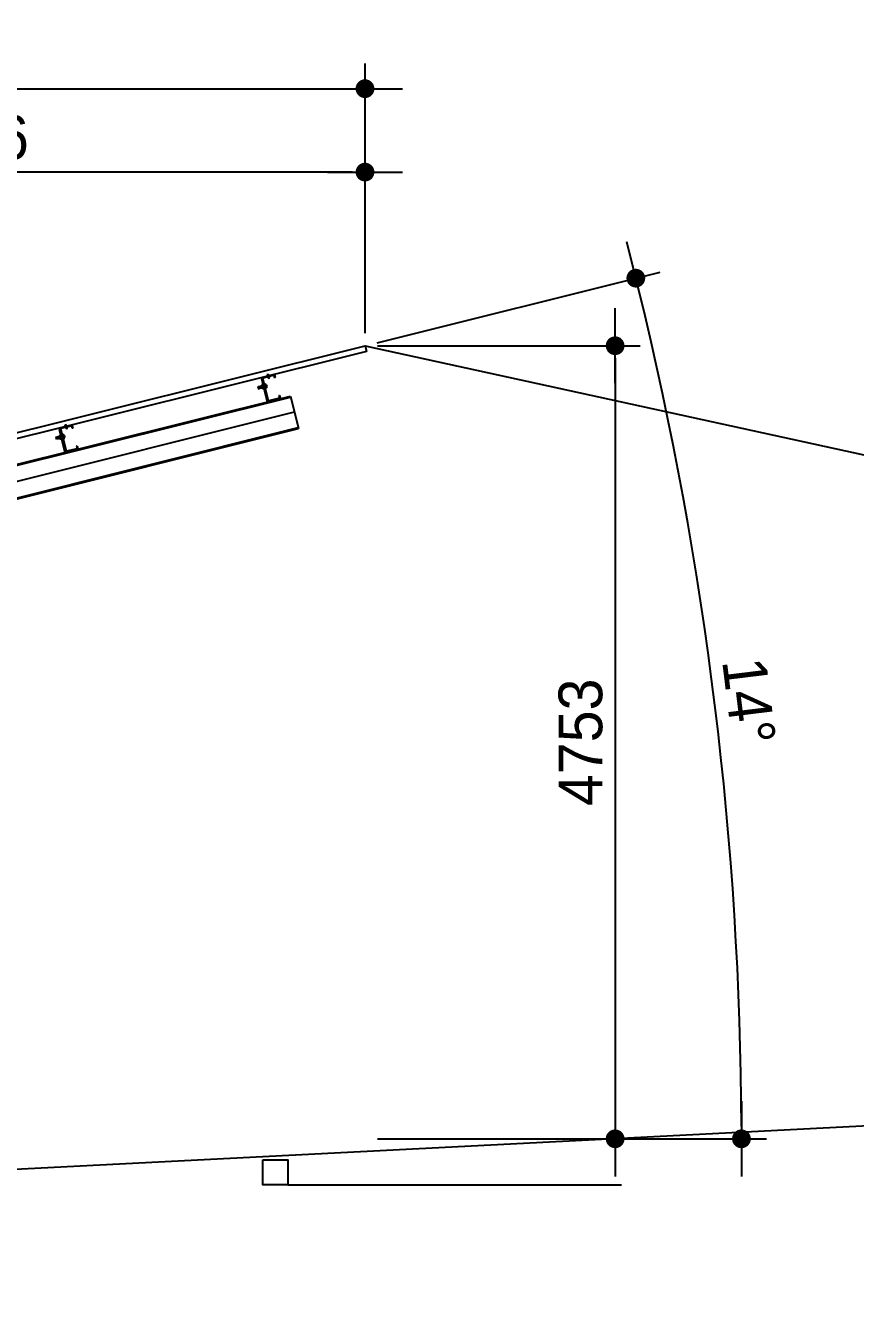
# Model space of a CAD drawing. Header units: millimetres. Extents: x 10297564 to 11610295, y -9287743 to -8409454.
# Drawn here: x 10851885 to 10856863, y -9254254 to -9246614 of the extents above; entities that cross this region are included whole.
import ezdxf

# ---------------------------------------------------------------- set-up
doc = ezdxf.new("R2010")
doc.units = ezdxf.units.MM
doc.header["$LTSCALE"] = 100
doc.linetypes.add('CEN', pattern=[62, 60, -1, 0, -1])
doc.linetypes.add('CEN1', pattern=[22, 15, -3, 1, -3])
for name, color, linetype in [('CEN', 1, 'CEN1'), ('dim', 7, 'Continuous'), ('H형강', 3, 'Continuous'), ('module', 5, 'Continuous'), ('태양광', 255, 'Continuous')]:
    doc.layers.add(name, color=color, linetype=linetype)
doc.styles.add('돋음', font='Dotum.ttf')
doc.dimstyles.new('NDIM-150', dxfattribs={"dimscale": 75, "dimtxt": 3.5, "dimasz": 1, "dimexe": 2, "dimexo": 1, "dimgap": 1, "dimtad": 1, "dimdec": 0, "dimzin": 0, "dimdsep": 46, "dimtxsty": '돋음', "dimblk": 'dotk', "dimcen": 2, "dimdle": 2, "dimclrd": 4, "dimclre": 4, "dimclrt": 7, "dimadec": 0, "dimazin": 0, "dimtfac": 1, "dimtdec": 0, "dimtix": 1, "dimtmove": 2, "dimatfit": 3, "dimldrblk": 'DIMDOT', "dimfxl": 1, "dimtolj": 1, "dimtzin": 0, "dimlwd": -1, "dimlwe": -1, "dimarcsym": 0})

# ---------------------------------------------------------------- blocks, each defined once
blk = doc.blocks.new('dotk')
blk.add_line((-3, 0), (3, 0))
at = {"const_width": 0.75}
blk.add_lwpolyline([(-0.375, 0, 1), (0.375, 0, 1)], format="xyb", close=True, dxfattribs=at)
blk = doc.blocks.new('*D534')
at = {"layer": 'defpoints', "color": 0, "linetype": 'ByBlock', "ltscale": 1.8, "transparency": 16777216}
for p in [(10853920.9, -9248532.8), (10857993.4, -9249643.6), (10857485.8, -9250074.5, -13.8), (10860978.3, -9250074.5, -13.8), (10860978.3, -9250074.5, -13.8)]:
    blk.add_point(p, dxfattribs=at)
at = {"layer": 'dim', "color": 4, "ltscale": 1.8, "transparency": 16777216}
blk.add_arc((10860978.3, -9250074.5), 3015.9, 169.10255, 178.57514, dxfattribs=at)
at = {"layer": 'dim', "color": 4, "linetype": 'ByBlock', "ltscale": 1.8, "transparency": 16777216, "xscale": 75, "yscale": 75, "zscale": 75}
for p, rotation in [((10858031.9, -9249430.9), 78.3901206245662), ((10857962.4, -9250074.5), 269.2875690871599)]:
    blk.add_blockref('dotk', p, dxfattribs=dict(at, rotation=rotation))
at = {"layer": 'dim', "color": 7, "linetype": 'ByBlock', "ltscale": 1.8, "transparency": 16777216, "insert": (10857774.8, -9249728.7), "char_height": 262.5, "attachment_point": 5, "rotation": 83.83884, "style": '돋음'}
blk.add_mtext('\\A1;12°', dxfattribs=at)
blk = doc.blocks.new('DIMDOT')
blk.add_line((-1.5, 0), (1.5, 0))
blk.add_circle((0, 0), 0.75)
blk = doc.blocks.new('M12-50L-1')
at = {"layer": 'CEN', "color": 1, "extrusion": (3.14065e-05, -8.8997e-05, 1)}
blk.add_line((10603646.8, -9122705.5, 0), (10603588.9, -9122726.6, 0), dxfattribs=at)
at = {"layer": '태양광', "extrusion": (3.14065e-05, -8.8997e-05, 1)}
for p, q in [((10603613.6, -9122712, 0), (10603593.2, -9122719.4, 0)), ((10603593.2, -9122719.4, 0), (10603593.6, -9122718.5, 0)), ((10603593.2, -9122719.4, 0), (10603596.8, -9122729.4, 0)), ((10603613.4, -9122711.3, 0), (10603593.6, -9122718.5, 0)), ((10603593.6, -9122718.5, 0), (10603597.7, -9122729.8, 0)), ((10603617.2, -9122721.9, 0), (10603596.8, -9122729.4, 0)), ((10603596.8, -9122729.4, 0), (10603597.7, -9122729.8, 0)), ((10603617.5, -9122722.6, 0), (10603597.7, -9122729.8, 0)), ((10603630.5, -9122705.1, 0), (10603621.8, -9122708.2, 0)), ((10603626.3, -9122707.4, 0), (10603622.1, -9122708.9, 0)), ((10603629.9, -9122717.3, 0), (10603625.7, -9122718.9, 0)), ((10603634.6, -9122716.4, 0), (10603625.9, -9122719.5, 0)), ((10603626.7, -9122706.5, 0), (10603626.3, -9122707.4, 0)), ((10603626.3, -9122707.4, 0), (10603629.9, -9122717.3, 0)), ((10603629.9, -9122717.3, 0), (10603630.8, -9122717.7, 0))]:
    blk.add_line(p, q, dxfattribs=at)
at = {"layer": '태양광', "extrusion": (3.14065e-05, -8.8997e-05, 1), "elevation": 1132.1}
for points in [[(10603612.2, -9122708, -0.414214), (10603612.5, -9122707.3), (10603619.1, -9122704.9, -0.414214), (10603619.7, -9122705.2)], [(10603626.2, -9122723.1, -0.414214), (10603625.9, -9122723.7), (10603619.3, -9122726.1, -0.414214), (10603618.7, -9122725.8), (10603612.2, -9122708)], [(10603621.1, -9122709, -0.414214), (10603620.8, -9122709.6), (10603614.2, -9122712, -0.414214), (10603613.5, -9122711.7)], [(10603613.9, -9122712.7, -0.414214), (10603614.2, -9122712)], [(10603624.5, -9122718.4, -0.414214), (10603624.2, -9122719), (10603617.6, -9122721.4, -0.414214), (10603617, -9122721.1)], [(10603617.3, -9122722.1, -0.414214), (10603617.6, -9122721.4)], [(10603620.8, -9122709.6, -0.414214), (10603621.4, -9122709.9)], [(10603624.2, -9122719, -0.414214), (10603624.8, -9122719.3)], [(10603637.7, -9122698.7, 0.414214), (10603637.1, -9122698.4), (10603630.5, -9122700.8, 0.414214), (10603630.2, -9122701.4)], [(10603631.6, -9122705.2, 0.414214), (10603632.2, -9122705.5), (10603638.8, -9122703.1, 0.414214), (10603639.1, -9122702.4)], [(10603632.2, -9122705.5, 0.414214), (10603631.9, -9122706.1)], [(10603635, -9122714.6, 0.414214), (10603635.6, -9122714.9), (10603642.2, -9122712.5, 0.414214), (10603642.5, -9122711.8)], [(10603635.6, -9122714.9, 0.414214), (10603635.3, -9122715.5)], [(10603636.7, -9122719.3, 0.414214), (10603637.4, -9122719.6), (10603643.9, -9122717.2, 0.414214), (10603644.2, -9122716.5), (10603637.7, -9122698.7)], [(10603639.4, -9122703.4, 0.414214), (10603638.8, -9122703.1)], [(10603642.9, -9122712.8, 0.414214), (10603642.2, -9122712.5)]]:
    blk.add_lwpolyline(points, format="xyb", dxfattribs=at)
for points in [[(10603618.8, -9122699.7), (10603629, -9122727.9), (10603628.1, -9122728.3), (10603617.8, -9122700.1)], [(10603627.4, -9122696.6), (10603637.7, -9122724.8), (10603638.6, -9122724.4), (10603628.3, -9122696.2)]]:
    blk.add_lwpolyline(points, close=True, dxfattribs=at)
blk = doc.blocks.new('C-150X50X20X3.2T')
at = {"layer": '태양광', "color": 6, "extrusion": (3.24347e-05, -8.86228e-05, 1)}
for p, q in [((11610697.1, -9049722.2, -12.4), (11610758.1, -9049700, 0)), ((11610698.5, -9049725.9, -12.4), (11610759.6, -9049703.7, -12.4)), ((11610760.8, -9049704.3, 0), (11610766, -9049718.4, 0)), ((11610764.6, -9049702.9, 0), (11610769.7, -9049717, 0)), ((11610742, -9049860.1, -12.4), (11610694.1, -9049728.6, 0)), ((11610745.8, -9049858.8, -12.4), (11610697.9, -9049727.2, 0)), ((11610769.7, -9049717, 0), (11610766, -9049718.4, 0)), ((11610808.1, -9049837.1, -24.9), (11610747, -9049859.4, -24.9)), ((11610809.5, -9049840.9, -24.9), (11610748.4, -9049863.1, -24.9))]:
    blk.add_line(p, q, dxfattribs=at)
at = {"layer": '태양광', "color": 6}
for p, q in [((11610803.6, -9049821.8, -12.4), (11610807.3, -9049820.4, -12.4)), ((11610803.6, -9049821.8, -12.4), (11610808.7, -9049835.9, -12.4)), ((11610807.3, -9049820.4, -12.4), (11610812.5, -9049834.5, -12.4))]:
    blk.add_line(p, q, dxfattribs=at)
at = {"layer": '태양광', "color": 6, "extrusion": (3.24347e-05, -8.86228e-05, 1)}
for centre, radius, start, end in [((11610759.9, -9049704.6, 1166.2), 5, 20, 110), ((11610759.9, -9049704.6, 1166.2), 1, 20, 110), ((11610698.8, -9049726.8, 1166.2), 5, 110, 200), ((11610698.8, -9049726.8, 1166.2), 1, 110, 200), ((11610746.7, -9049858.4, 1153.7), 5, 200, 290), ((11610746.7, -9049858.4, 1153.7), 1, 200, 290), ((11610807.8, -9049836.1, 1153.7), 1, 290, 20), ((11610807.8, -9049836.1, 1153.7), 5, 290, 20)]:
    blk.add_arc(centre, radius, start, end, dxfattribs=at)
blk = doc.blocks.new('*D1133')
at = {"layer": 'defpoints', "color": 0, "linetype": 'ByBlock', "ltscale": 1.8, "transparency": 16777216}
for p in [(10853920.9, -9246992.4), (10844328.6, -9248530.4, 11.1), (10853920.9, -9248532.8)]:
    blk.add_point(p, dxfattribs=at)
at = {"layer": 'dim', "color": 4, "ltscale": 1.8, "transparency": 16777216}
for p, q in [((10844328.6, -9248455.4), (10844328.6, -9246842.4)), ((10853920.9, -9248457.8), (10853920.9, -9246842.4)), ((10844403.6, -9246992.4), (10853845.9, -9246992.4))]:
    blk.add_line(p, q, dxfattribs=at)
at = {"layer": 'dim', "color": 4, "linetype": 'ByBlock', "ltscale": 1.8, "transparency": 16777216, "xscale": 75, "yscale": 75, "zscale": 75, "rotation": 180}
blk.add_blockref('dotk', (10844328.6, -9246992.4), dxfattribs=at)
at = {"layer": 'dim', "color": 4, "linetype": 'ByBlock', "ltscale": 1.8, "transparency": 16777216, "xscale": 75, "yscale": 75, "zscale": 75}
blk.add_blockref('dotk', (10853920.9, -9246992.4), dxfattribs=at)
at = {"layer": 'dim', "color": 7, "linetype": 'ByBlock', "ltscale": 1.8, "transparency": 16777216, "insert": (10849124.7, -9246786), "char_height": 262.5, "attachment_point": 5, "style": '돋음'}
blk.add_mtext('\\A1;9592', dxfattribs=at)
blk = doc.blocks.new('*D1135')
at = {"layer": 'defpoints', "color": 0, "linetype": 'ByBlock', "ltscale": 1.8, "transparency": 16777216}
for p in [(10849124.7, -9247492.4), (10849124.7, -9247992.4), (10853920.9, -9248532.8)]:
    blk.add_point(p, dxfattribs=at)
at = {"layer": 'dim', "color": 4, "ltscale": 1.8, "transparency": 16777216}
for p, q in [((10849124.7, -9247917.4), (10849124.7, -9247342.4)), ((10853920.9, -9248457.8), (10853920.9, -9247342.4)), ((10853845.9, -9247492.4), (10849199.7, -9247492.4))]:
    blk.add_line(p, q, dxfattribs=at)
at = {"layer": 'dim', "color": 4, "linetype": 'ByBlock', "ltscale": 1.8, "transparency": 16777216, "xscale": 75, "yscale": 75, "zscale": 75, "rotation": 180}
blk.add_blockref('dotk', (10849124.7, -9247492.4), dxfattribs=at)
at = {"layer": 'dim', "color": 4, "linetype": 'ByBlock', "ltscale": 1.8, "transparency": 16777216, "xscale": 75, "yscale": 75, "zscale": 75}
blk.add_blockref('dotk', (10853920.9, -9247492.4), dxfattribs=at)
at = {"layer": 'dim', "color": 7, "linetype": 'ByBlock', "ltscale": 1.8, "transparency": 16777216, "insert": (10851522.8, -9247286), "char_height": 262.5, "attachment_point": 5, "style": '돋음'}
blk.add_mtext('\\A1;4796', dxfattribs=at)
blk = doc.blocks.new('*D1137')
at = {"layer": 'defpoints', "color": 0, "linetype": 'ByBlock', "ltscale": 1.8, "transparency": 16777216}
for p in [(10853920.9, -9248532.8), (10853920.9, -9253285.5), (10855420.9, -9253285.5)]:
    blk.add_point(p, dxfattribs=at)
at = {"layer": 'dim', "color": 4, "ltscale": 1.8, "transparency": 16777216}
for p, q in [((10853995.9, -9248532.8), (10855570.9, -9248532.8)), ((10855420.9, -9248607.8), (10855420.9, -9253210.5)), ((10853995.9, -9253285.5), (10855570.9, -9253285.5))]:
    blk.add_line(p, q, dxfattribs=at)
at = {"layer": 'dim', "color": 4, "linetype": 'ByBlock', "ltscale": 1.8, "transparency": 16777216, "xscale": 75, "yscale": 75, "zscale": 75}
for p, rotation in [((10855420.9, -9248532.8), 90), ((10855420.9, -9253285.5), 270)]:
    blk.add_blockref('dotk', p, dxfattribs=dict(at, rotation=rotation))
at = {"layer": 'dim', "color": 7, "linetype": 'ByBlock', "ltscale": 1.8, "transparency": 16777216, "insert": (10855214.5, -9250909.2), "char_height": 262.5, "attachment_point": 5, "rotation": 90, "style": '돋음'}
blk.add_mtext('\\A1;4753', dxfattribs=at)
blk = doc.blocks.new('*D1138')
at = {"layer": 'defpoints', "color": 0, "linetype": 'ByBlock', "ltscale": 1.8, "transparency": 16777216}
for p in [(10853920.9, -9248532.8), (10851530.1, -9249128.9), (10856107.7, -9251551), (10844328.6, -9253285.5), (10853920.9, -9253285.5)]:
    blk.add_point(p, dxfattribs=at)
at = {"layer": 'dim', "color": 4, "ltscale": 1.8, "transparency": 16777216}
for p, q in [((10853993.7, -9248514.7), (10855690.7, -9248091.6)), ((10853995.9, -9253285.5), (10856328.4, -9253285.5))]:
    blk.add_line(p, q, dxfattribs=at)
blk.add_arc((10834858.8, -9253285.6), 21319.6, 0.2017, 13.79844, dxfattribs=at)
at = {"layer": 'dim', "color": 4, "linetype": 'ByBlock', "ltscale": 1.8, "transparency": 16777216, "xscale": 75, "yscale": 75, "zscale": 75}
for p, rotation in [((10855545.1, -9248127.9), 103.8992199290396), ((10856178.4, -9253285.5), 270.1009154271349)]:
    blk.add_blockref('dotk', p, dxfattribs=dict(at, rotation=rotation))
at = {"layer": 'dim', "color": 7, "linetype": 'ByBlock', "ltscale": 1.8, "transparency": 16777216, "insert": (10856224.2, -9250662.2), "char_height": 262.5, "attachment_point": 5, "rotation": 277.00007, "style": '돋음'}
blk.add_mtext('\\A1;14°', dxfattribs=at)

msp = doc.modelspace()

# ---------------------------------------------------------------- linework, layer by layer
at = {"color": 8}
msp.add_lwpolyline([(10835388.9, -9254254.4), (10849124.5, -9253604.4), (10865774.5, -9252754.4), (10882624.5, -9251904.4), (10894781.5, -9251554.4)], dxfattribs=at)
msp.add_lwpolyline([(10853308.3, -9253410.6), (10853458.3, -9253410.6), (10853458.3, -9253560.6), (10853308.3, -9253560.6)], close=True)
msp.add_lwpolyline([(10853458.3, -9253560.6), (10855458.3, -9253560.6)])
at = {"layer": 'CEN', "linetype": 'CEN'}
for p, q in [((10853920.9, -9248532.8), (10860978.3, -9250074.5, -13.8)), ((10844898.9, -9251073.4, 19.5), (10853497.3, -9248929.6, 19.5))]:
    msp.add_line(p, q, dxfattribs=at)
at = {"layer": 'CEN', "color": 1}
for p, q in [((10853336.8, -9248699.2, 0), (10853344.6, -9248730.4, 0)), ((10853336.8, -9248699.2, 0), (10853344.6, -9248730.4, 0)), ((10852123.9, -9249001.6, 0), (10852131.7, -9249032.9, 0))]:
    msp.add_line(p, q, dxfattribs=at)
at = {"layer": 'H형강'}
for p, q in [((10844875.4, -9250978.8, 19.5), (10853473.7, -9248835, 19.5)), ((10844876.7, -9250984.1, 19.5), (10853475, -9248840.3, 19.5)), ((10853473.7, -9248835, -24.9), (10853522.1, -9249029.1, -24.9)), ((10844922.4, -9251167.5, 19.5), (10853520.8, -9249023.7, 19.5)), ((10844923.7, -9251172.9, 19.5), (10853522.1, -9249029.1, 19.5))]:
    msp.add_line(p, q, dxfattribs=at)
at = {"layer": 'module', "color": 170}
msp.add_lwpolyline([(10853929.4, -9248566.8), (10851538.6, -9249162.9), (10851530.1, -9249128.9), (10853920.9, -9248532.8)], close=True, dxfattribs=at)
at = {"layer": '태양광'}
for p, q in [((10853337.5, -9248714.4, 0), (10853338.3, -9248717.5, 0)), ((10853338, -9248716.3, 0), (10853338.4, -9248716.6, 0)), ((10853338.4, -9248716.6, 0), (10853343.5, -9248715.3, 0)), ((10853338.4, -9248716.6, 0), (10853338.6, -9248717.4, 0)), ((10853339.4, -9248721.8, 0), (10853340.1, -9248724.8, 0)), ((10853339.7, -9248721.8, 0), (10853340.5, -9248725.1, 0)), ((10853340.1, -9248724.8, 0), (10853345.9, -9248723.3, 0)), ((10853340.5, -9248725.1, 0), (10853340.1, -9248724.8, 0)), ((10853340.5, -9248725.1, 0), (10853345.7, -9248723.8, 0)), ((10853343.3, -9248712.9, 0), (10853344.1, -9248716, 0)), ((10853343.5, -9248715.3, 0), (10853343.8, -9248714.9, 0)), ((10853343.5, -9248715.3, 0), (10853343.7, -9248716.1, 0)), ((10853344.8, -9248720.5, 0), (10853345.7, -9248723.8, 0)), ((10853345.2, -9248720.4, 0), (10853345.9, -9248723.3, 0)), ((10853345.7, -9248723.8, 0), (10853345.9, -9248723.3, 0)), ((10852124.6, -9249016.8, 0), (10852125.4, -9249019.9, 0)), ((10852125.1, -9249018.7, 0), (10852125.5, -9249019, 0)), ((10852125.5, -9249019, 0), (10852130.7, -9249017.7, 0)), ((10852125.5, -9249019, 0), (10852125.7, -9249019.8, 0)), ((10852126.5, -9249024.2, 0), (10852127.2, -9249027.2, 0)), ((10852126.8, -9249024.2, 0), (10852127.6, -9249027.5, 0)), ((10852127.2, -9249027.2, 0), (10852133, -9249025.8, 0)), ((10852127.6, -9249027.5, 0), (10852127.2, -9249027.2, 0)), ((10852127.6, -9249027.5, 0), (10852132.8, -9249026.2, 0)), ((10852130.4, -9249015.3, 0), (10852131.2, -9249018.4, 0)), ((10852130.7, -9249017.7, 0), (10852130.9, -9249017.3, 0)), ((10852130.7, -9249017.7, 0), (10852130.9, -9249018.5, 0)), ((10852132, -9249022.9, 0), (10852132.8, -9249026.2, 0)), ((10852132.3, -9249022.8, 0), (10852133, -9249025.8, 0)), ((10852132.8, -9249026.2, 0), (10852133, -9249025.8, 0))]:
    msp.add_line(p, q, dxfattribs=at)
at = {"layer": '태양광', "color": 3, "elevation": -4.8}
for points in [[(10853299.5, -9248729.5), (10853334.5, -9248869.7), (10853340.3, -9248868.3), (10853305.3, -9248728), (10853299.5, -9248729.5)], [(10852086.6, -9249031.9), (10852121.6, -9249172.1), (10852127.4, -9249170.7), (10852092.5, -9249030.4), (10852086.6, -9249031.9)]]:
    msp.add_lwpolyline(points, dxfattribs=at)
at = {"layer": '태양광', "elevation": 0}
for points in [[(10853333.1, -9248715.5), (10853347.7, -9248711.8), (10853347.6, -9248711.3), (10853333, -9248715), (10853333.1, -9248715.5)], [(10853333.9, -9248718.6), (10853348.5, -9248714.9), (10853348.6, -9248715.4), (10853334, -9248719), (10853333.9, -9248718.6)], [(10853343.9, -9248708.1), (10853334.7, -9248710.4), (10853334.7, -9248710.4), (10853334.6, -9248710.4), (10853334.6, -9248710.5), (10853334.6, -9248710.5), (10853334.6, -9248710.5), (10853334.6, -9248710.5), (10853334.5, -9248710.6), (10853334.5, -9248710.6), (10853334.5, -9248710.6), (10853334.5, -9248710.6), (10853334.5, -9248710.7), (10853334.5, -9248710.7), (10853334.5, -9248710.7), (10853335.4, -9248714.1), (10853335.4, -9248714.2), (10853335.4, -9248714.2), (10853335.4, -9248714.2), (10853335.4, -9248714.2), (10853335.5, -9248714.3), (10853335.5, -9248714.3), (10853335.5, -9248714.3), (10853335.5, -9248714.3), (10853335.6, -9248714.3), (10853335.6, -9248714.3), (10853335.6, -9248714.3), (10853335.7, -9248714.3)], [(10853346.9, -9248720), (10853337.7, -9248722.3), (10853337.6, -9248722.3), (10853337.6, -9248722.3), (10853337.6, -9248722.3), (10853337.5, -9248722.3), (10853337.5, -9248722.3), (10853337.5, -9248722.2), (10853337.5, -9248722.2), (10853337.4, -9248722.2), (10853337.4, -9248722.2), (10853337.4, -9248722.2), (10853337.4, -9248722.1), (10853337.4, -9248722.1), (10853337.4, -9248722.1), (10853336.5, -9248718.7), (10853336.5, -9248718.7), (10853336.5, -9248718.6), (10853336.5, -9248718.6), (10853336.5, -9248718.6), (10853336.5, -9248718.5), (10853336.5, -9248718.5), (10853336.6, -9248718.5), (10853336.6, -9248718.4), (10853336.6, -9248718.4), (10853336.6, -9248718.4), (10853336.7, -9248718.4), (10853336.7, -9248718.4)], [(10853337.6, -9248713.8), (10853337.6, -9248713.8), (10853337.7, -9248713.8), (10853337.7, -9248713.8), (10853337.7, -9248713.8), (10853337.7, -9248713.7), (10853337.8, -9248713.7), (10853337.8, -9248713.7), (10853337.8, -9248713.7), (10853337.8, -9248713.6), (10853337.8, -9248713.6), (10853337.8, -9248713.6), (10853337.8, -9248713.5), (10853337.8, -9248713.5), (10853336.9, -9248710.1), (10853336.9, -9248710.1), (10853336.9, -9248710.1), (10853336.9, -9248710), (10853336.9, -9248710), (10853336.9, -9248710), (10853336.8, -9248710), (10853336.8, -9248710), (10853336.8, -9248710), (10853336.8, -9248709.9), (10853336.7, -9248709.9), (10853336.7, -9248709.9), (10853336.7, -9248709.9), (10853336.6, -9248709.9)], [(10853337.1, -9248709.8), (10853337.1, -9248709.8), (10853337.1, -9248709.8), (10853337, -9248709.9), (10853337, -9248709.9), (10853337, -9248709.9), (10853337, -9248709.9), (10853337, -9248709.9), (10853337, -9248710), (10853336.9, -9248710), (10853336.9, -9248710), (10853336.9, -9248710.1), (10853336.9, -9248710.1), (10853336.9, -9248710.1)], [(10853337.8, -9248713.5), (10853337.8, -9248713.5), (10853337.8, -9248713.6), (10853337.8, -9248713.6), (10853337.8, -9248713.6), (10853337.9, -9248713.6), (10853337.9, -9248713.7), (10853337.9, -9248713.7), (10853337.9, -9248713.7), (10853338, -9248713.7), (10853338, -9248713.7), (10853338, -9248713.7), (10853338.1, -9248713.7), (10853338.1, -9248713.7)], [(10853338.6, -9248717.9), (10853338.7, -9248717.9), (10853338.7, -9248717.9), (10853338.7, -9248717.9), (10853338.7, -9248717.9), (10853338.8, -9248717.9), (10853338.8, -9248717.9), (10853338.8, -9248717.9), (10853338.9, -9248718), (10853338.9, -9248718), (10853338.9, -9248718), (10853338.9, -9248718), (10853338.9, -9248718.1), (10853338.9, -9248718.1), (10853339.8, -9248721.5), (10853339.8, -9248721.5), (10853339.8, -9248721.5), (10853339.8, -9248721.6), (10853339.8, -9248721.6), (10853339.8, -9248721.6), (10853339.8, -9248721.7), (10853339.7, -9248721.7), (10853339.7, -9248721.7), (10853339.7, -9248721.7), (10853339.7, -9248721.7), (10853339.7, -9248721.8), (10853339.6, -9248721.8), (10853339.6, -9248721.8)], [(10853338.9, -9248718.1), (10853338.9, -9248718.1), (10853338.9, -9248718), (10853338.9, -9248718), (10853338.9, -9248718), (10853338.9, -9248717.9), (10853339, -9248717.9), (10853339, -9248717.9), (10853339, -9248717.9), (10853339, -9248717.8), (10853339, -9248717.8), (10853339.1, -9248717.8), (10853339.1, -9248717.8), (10853339.1, -9248717.8)], [(10853340.1, -9248721.7), (10853340.1, -9248721.7), (10853340, -9248721.7), (10853340, -9248721.7), (10853340, -9248721.7), (10853339.9, -9248721.7), (10853339.9, -9248721.6), (10853339.9, -9248721.6), (10853339.9, -9248721.6), (10853339.8, -9248721.6), (10853339.8, -9248721.6), (10853339.8, -9248721.5), (10853339.8, -9248721.5), (10853339.8, -9248721.5)], [(10853342.5, -9248712.6), (10853342.5, -9248712.6), (10853342.5, -9248712.6), (10853342.5, -9248712.6), (10853342.6, -9248712.6), (10853342.6, -9248712.5), (10853342.6, -9248712.5), (10853342.6, -9248712.5), (10853342.6, -9248712.5), (10853342.6, -9248712.4), (10853342.7, -9248712.4), (10853342.7, -9248712.4), (10853342.7, -9248712.3), (10853342.6, -9248712.3), (10853341.8, -9248708.9), (10853341.8, -9248708.9), (10853341.8, -9248708.9), (10853341.8, -9248708.8), (10853341.7, -9248708.8), (10853341.7, -9248708.8), (10853341.7, -9248708.8), (10853341.7, -9248708.8), (10853341.6, -9248708.7), (10853341.6, -9248708.7), (10853341.6, -9248708.7), (10853341.6, -9248708.7), (10853341.5, -9248708.7), (10853341.5, -9248708.7)], [(10853342, -9248708.6), (10853342, -9248708.6), (10853341.9, -9248708.6), (10853341.9, -9248708.6), (10853341.9, -9248708.7), (10853341.9, -9248708.7), (10853341.8, -9248708.7), (10853341.8, -9248708.7), (10853341.8, -9248708.8), (10853341.8, -9248708.8), (10853341.8, -9248708.8), (10853341.8, -9248708.9), (10853341.8, -9248708.9), (10853341.8, -9248708.9)], [(10853342.6, -9248712.3), (10853342.7, -9248712.3), (10853342.7, -9248712.4), (10853342.7, -9248712.4), (10853342.7, -9248712.4), (10853342.7, -9248712.4), (10853342.7, -9248712.5), (10853342.8, -9248712.5), (10853342.8, -9248712.5), (10853342.8, -9248712.5), (10853342.9, -9248712.5), (10853342.9, -9248712.5), (10853342.9, -9248712.5), (10853342.9, -9248712.5)], [(10853343.5, -9248716.7), (10853343.5, -9248716.7), (10853343.5, -9248716.7), (10853343.6, -9248716.7), (10853343.6, -9248716.7), (10853343.6, -9248716.7), (10853343.7, -9248716.7), (10853343.7, -9248716.7), (10853343.7, -9248716.7), (10853343.7, -9248716.8), (10853343.7, -9248716.8), (10853343.8, -9248716.8), (10853343.8, -9248716.8), (10853343.8, -9248716.9), (10853344.6, -9248720.3), (10853344.6, -9248720.3), (10853344.6, -9248720.3), (10853344.6, -9248720.4), (10853344.6, -9248720.4), (10853344.6, -9248720.4), (10853344.6, -9248720.4), (10853344.6, -9248720.5), (10853344.6, -9248720.5), (10853344.6, -9248720.5), (10853344.5, -9248720.5), (10853344.5, -9248720.5), (10853344.5, -9248720.6), (10853344.4, -9248720.6)], [(10853343.8, -9248716.9), (10853343.8, -9248716.8), (10853343.8, -9248716.8), (10853343.8, -9248716.8), (10853343.8, -9248716.8), (10853343.8, -9248716.7), (10853343.8, -9248716.7), (10853343.8, -9248716.7), (10853343.8, -9248716.6), (10853343.9, -9248716.6), (10853343.9, -9248716.6), (10853343.9, -9248716.6), (10853343.9, -9248716.6), (10853344, -9248716.6)], [(10853344.9, -9248712), (10853344.9, -9248712), (10853344.9, -9248712), (10853345, -9248712), (10853345, -9248712), (10853345, -9248711.9), (10853345, -9248711.9), (10853345, -9248711.9), (10853345.1, -9248711.9), (10853345.1, -9248711.8), (10853345.1, -9248711.8), (10853345.1, -9248711.8), (10853345.1, -9248711.7), (10853345.1, -9248711.7), (10853344.2, -9248708.3), (10853344.2, -9248708.3), (10853344.2, -9248708.3), (10853344.2, -9248708.2), (10853344.2, -9248708.2), (10853344.1, -9248708.2), (10853344.1, -9248708.2), (10853344.1, -9248708.1), (10853344.1, -9248708.1), (10853344, -9248708.1), (10853344, -9248708.1), (10853344, -9248708.1), (10853344, -9248708.1), (10853343.9, -9248708.1)], [(10853344.9, -9248720.4), (10853344.9, -9248720.5), (10853344.9, -9248720.5), (10853344.8, -9248720.5), (10853344.8, -9248720.4), (10853344.8, -9248720.4), (10853344.8, -9248720.4), (10853344.7, -9248720.4), (10853344.7, -9248720.4), (10853344.7, -9248720.4), (10853344.7, -9248720.3), (10853344.6, -9248720.3), (10853344.6, -9248720.3), (10853344.6, -9248720.3)], [(10853345.9, -9248716.1), (10853345.9, -9248716.1), (10853346, -9248716.1), (10853346, -9248716.1), (10853346, -9248716.1), (10853346.1, -9248716.1), (10853346.1, -9248716.1), (10853346.1, -9248716.1), (10853346.1, -9248716.1), (10853346.2, -9248716.2), (10853346.2, -9248716.2), (10853346.2, -9248716.2), (10853346.2, -9248716.2), (10853346.2, -9248716.3), (10853347.1, -9248719.7), (10853347.1, -9248719.7), (10853347.1, -9248719.7), (10853347.1, -9248719.8), (10853347.1, -9248719.8), (10853347, -9248719.8), (10853347, -9248719.8), (10853347, -9248719.9), (10853347, -9248719.9), (10853347, -9248719.9), (10853347, -9248719.9), (10853346.9, -9248719.9), (10853346.9, -9248720), (10853346.9, -9248720)], [(10852120.3, -9249017.9), (10852134.8, -9249014.2), (10852134.7, -9249013.7), (10852120.1, -9249017.4), (10852120.3, -9249017.9)], [(10852121, -9249021), (10852135.6, -9249017.3), (10852135.7, -9249017.8), (10852121.1, -9249021.4), (10852121, -9249021)], [(10852131.1, -9249010.5), (10852121.8, -9249012.8), (10852121.8, -9249012.8), (10852121.8, -9249012.8), (10852121.8, -9249012.9), (10852121.7, -9249012.9), (10852121.7, -9249012.9), (10852121.7, -9249012.9), (10852121.7, -9249013), (10852121.7, -9249013), (10852121.7, -9249013), (10852121.6, -9249013), (10852121.6, -9249013.1), (10852121.6, -9249013.1), (10852121.7, -9249013.1), (10852122.5, -9249016.5), (10852122.5, -9249016.6), (10852122.5, -9249016.6), (10852122.5, -9249016.6), (10852122.6, -9249016.6), (10852122.6, -9249016.7), (10852122.6, -9249016.7), (10852122.6, -9249016.7), (10852122.7, -9249016.7), (10852122.7, -9249016.7), (10852122.7, -9249016.7), (10852122.8, -9249016.7), (10852122.8, -9249016.7)], [(10852134, -9249022.4), (10852124.8, -9249024.7), (10852124.8, -9249024.7), (10852124.7, -9249024.7), (10852124.7, -9249024.7), (10852124.7, -9249024.7), (10852124.6, -9249024.7), (10852124.6, -9249024.6), (10852124.6, -9249024.6), (10852124.6, -9249024.6), (10852124.5, -9249024.6), (10852124.5, -9249024.6), (10852124.5, -9249024.5), (10852124.5, -9249024.5), (10852124.5, -9249024.5), (10852123.6, -9249021.1), (10852123.6, -9249021.1), (10852123.6, -9249021), (10852123.6, -9249021), (10852123.6, -9249021), (10852123.6, -9249020.9), (10852123.7, -9249020.9), (10852123.7, -9249020.9), (10852123.7, -9249020.8), (10852123.7, -9249020.8), (10852123.8, -9249020.8), (10852123.8, -9249020.8), (10852123.8, -9249020.8)], [(10852124.7, -9249016.2), (10852124.8, -9249016.2), (10852124.8, -9249016.2), (10852124.8, -9249016.2), (10852124.8, -9249016.2), (10852124.9, -9249016.1), (10852124.9, -9249016.1), (10852124.9, -9249016.1), (10852124.9, -9249016.1), (10852124.9, -9249016), (10852124.9, -9249016), (10852124.9, -9249016), (10852124.9, -9249016), (10852124.9, -9249015.9), (10852124.1, -9249012.5), (10852124.1, -9249012.5), (10852124.1, -9249012.5), (10852124, -9249012.4), (10852124, -9249012.4), (10852124, -9249012.4), (10852124, -9249012.4), (10852123.9, -9249012.4), (10852123.9, -9249012.4), (10852123.9, -9249012.3), (10852123.9, -9249012.3), (10852123.8, -9249012.3), (10852123.8, -9249012.3), (10852123.8, -9249012.3)], [(10852124.3, -9249012.2), (10852124.2, -9249012.2), (10852124.2, -9249012.2), (10852124.2, -9249012.3), (10852124.2, -9249012.3), (10852124.1, -9249012.3), (10852124.1, -9249012.3), (10852124.1, -9249012.4), (10852124.1, -9249012.4), (10852124.1, -9249012.4), (10852124.1, -9249012.4), (10852124.1, -9249012.5), (10852124.1, -9249012.5), (10852124.1, -9249012.5)], [(10852124.9, -9249015.9), (10852124.9, -9249016), (10852124.9, -9249016), (10852125, -9249016), (10852125, -9249016), (10852125, -9249016), (10852125, -9249016.1), (10852125.1, -9249016.1), (10852125.1, -9249016.1), (10852125.1, -9249016.1), (10852125.1, -9249016.1), (10852125.2, -9249016.1), (10852125.2, -9249016.1), (10852125.2, -9249016.1)], [(10852125.8, -9249020.3), (10852125.8, -9249020.3), (10852125.8, -9249020.3), (10852125.8, -9249020.3), (10852125.9, -9249020.3), (10852125.9, -9249020.3), (10852125.9, -9249020.3), (10852126, -9249020.3), (10852126, -9249020.4), (10852126, -9249020.4), (10852126, -9249020.4), (10852126, -9249020.4), (10852126.1, -9249020.5), (10852126.1, -9249020.5), (10852126.9, -9249023.9), (10852126.9, -9249023.9), (10852126.9, -9249023.9), (10852126.9, -9249024), (10852126.9, -9249024), (10852126.9, -9249024), (10852126.9, -9249024.1), (10852126.9, -9249024.1), (10852126.9, -9249024.1), (10852126.8, -9249024.1), (10852126.8, -9249024.1), (10852126.8, -9249024.2), (10852126.8, -9249024.2), (10852126.7, -9249024.2)], [(10852126.1, -9249020.5), (10852126.1, -9249020.5), (10852126.1, -9249020.4), (10852126.1, -9249020.4), (10852126.1, -9249020.4), (10852126.1, -9249020.3), (10852126.1, -9249020.3), (10852126.1, -9249020.3), (10852126.1, -9249020.3), (10852126.1, -9249020.2), (10852126.2, -9249020.2), (10852126.2, -9249020.2), (10852126.2, -9249020.2), (10852126.2, -9249020.2)], [(10852127.2, -9249024.1), (10852127.2, -9249024.1), (10852127.2, -9249024.1), (10852127.1, -9249024.1), (10852127.1, -9249024.1), (10852127.1, -9249024.1), (10852127, -9249024), (10852127, -9249024), (10852127, -9249024), (10852127, -9249024), (10852126.9, -9249024), (10852126.9, -9249023.9), (10852126.9, -9249023.9), (10852126.9, -9249023.9)], [(10852129.6, -9249015), (10852129.6, -9249015), (10852129.6, -9249015), (10852129.7, -9249015), (10852129.7, -9249015), (10852129.7, -9249014.9), (10852129.7, -9249014.9), (10852129.8, -9249014.9), (10852129.8, -9249014.9), (10852129.8, -9249014.8), (10852129.8, -9249014.8), (10852129.8, -9249014.8), (10852129.8, -9249014.7), (10852129.8, -9249014.7), (10852128.9, -9249011.3), (10852128.9, -9249011.3), (10852128.9, -9249011.3), (10852128.9, -9249011.2), (10852128.9, -9249011.2), (10852128.9, -9249011.2), (10852128.8, -9249011.2), (10852128.8, -9249011.2), (10852128.8, -9249011.1), (10852128.7, -9249011.1), (10852128.7, -9249011.1), (10852128.7, -9249011.1), (10852128.7, -9249011.1), (10852128.6, -9249011.1)], [(10852129.1, -9249011), (10852129.1, -9249011), (10852129.1, -9249011), (10852129, -9249011.1), (10852129, -9249011.1), (10852129, -9249011.1), (10852129, -9249011.1), (10852128.9, -9249011.1), (10852128.9, -9249011.2), (10852128.9, -9249011.2), (10852128.9, -9249011.2), (10852128.9, -9249011.3), (10852128.9, -9249011.3), (10852128.9, -9249011.3)], [(10852129.8, -9249014.7), (10852129.8, -9249014.7), (10852129.8, -9249014.8), (10852129.8, -9249014.8), (10852129.8, -9249014.8), (10852129.9, -9249014.8), (10852129.9, -9249014.9), (10852129.9, -9249014.9), (10852129.9, -9249014.9), (10852130, -9249014.9), (10852130, -9249014.9), (10852130, -9249014.9), (10852130, -9249014.9), (10852130.1, -9249014.9)], [(10852130.6, -9249019.1), (10852130.6, -9249019.1), (10852130.7, -9249019.1), (10852130.7, -9249019.1), (10852130.7, -9249019.1), (10852130.8, -9249019.1), (10852130.8, -9249019.1), (10852130.8, -9249019.1), (10852130.8, -9249019.1), (10852130.9, -9249019.2), (10852130.9, -9249019.2), (10852130.9, -9249019.2), (10852130.9, -9249019.2), (10852130.9, -9249019.3), (10852131.8, -9249022.7), (10852131.8, -9249022.7), (10852131.8, -9249022.7), (10852131.8, -9249022.8), (10852131.8, -9249022.8), (10852131.8, -9249022.8), (10852131.7, -9249022.8), (10852131.7, -9249022.9), (10852131.7, -9249022.9), (10852131.7, -9249022.9), (10852131.7, -9249022.9), (10852131.6, -9249023), (10852131.6, -9249023), (10852131.6, -9249023)], [(10852130.9, -9249019.3), (10852130.9, -9249019.2), (10852130.9, -9249019.2), (10852130.9, -9249019.2), (10852130.9, -9249019.2), (10852130.9, -9249019.1), (10852130.9, -9249019.1), (10852130.9, -9249019.1), (10852131, -9249019), (10852131, -9249019), (10852131, -9249019), (10852131, -9249019), (10852131.1, -9249019), (10852131.1, -9249019)], [(10852132, -9249014.4), (10852132, -9249014.4), (10852132.1, -9249014.4), (10852132.1, -9249014.4), (10852132.1, -9249014.4), (10852132.1, -9249014.3), (10852132.2, -9249014.3), (10852132.2, -9249014.3), (10852132.2, -9249014.3), (10852132.2, -9249014.2), (10852132.2, -9249014.2), (10852132.2, -9249014.2), (10852132.2, -9249014.1), (10852132.2, -9249014.1), (10852131.4, -9249010.7), (10852131.3, -9249010.7), (10852131.3, -9249010.7), (10852131.3, -9249010.6), (10852131.3, -9249010.6), (10852131.3, -9249010.6), (10852131.3, -9249010.6), (10852131.2, -9249010.6), (10852131.2, -9249010.5), (10852131.2, -9249010.5), (10852131.1, -9249010.5), (10852131.1, -9249010.5), (10852131.1, -9249010.5), (10852131.1, -9249010.5)], [(10852132.1, -9249022.9), (10852132, -9249022.9), (10852132, -9249022.9), (10852132, -9249022.9), (10852131.9, -9249022.9), (10852131.9, -9249022.8), (10852131.9, -9249022.8), (10852131.9, -9249022.8), (10852131.8, -9249022.8), (10852131.8, -9249022.8), (10852131.8, -9249022.8), (10852131.8, -9249022.7), (10852131.8, -9249022.7), (10852131.8, -9249022.7)], [(10852133, -9249018.5), (10852133.1, -9249018.5), (10852133.1, -9249018.5), (10852133.1, -9249018.5), (10852133.2, -9249018.5), (10852133.2, -9249018.5), (10852133.2, -9249018.5), (10852133.2, -9249018.5), (10852133.3, -9249018.5), (10852133.3, -9249018.6), (10852133.3, -9249018.6), (10852133.3, -9249018.6), (10852133.3, -9249018.6), (10852133.3, -9249018.7), (10852134.2, -9249022.1), (10852134.2, -9249022.1), (10852134.2, -9249022.1), (10852134.2, -9249022.2), (10852134.2, -9249022.2), (10852134.2, -9249022.2), (10852134.2, -9249022.2), (10852134.1, -9249022.3), (10852134.1, -9249022.3), (10852134.1, -9249022.3), (10852134.1, -9249022.3), (10852134.1, -9249022.3), (10852134, -9249022.4), (10852134, -9249022.4)]]:
    msp.add_lwpolyline(points, dxfattribs=at)

# ---------------------------------------------------------------- block references
at = {"layer": 'CEN', "linetype": 'CEN', "rotation": 353.9999999847292}
for p in [(252169.9, 965073.7, 0), (250957.1, 964771.3, 0)]:
    msp.add_blockref('C-150X50X20X3.2T', p, dxfattribs=at)
at = {"layer": 'module', "linetype": 'CEN', "rotation": 353.9999999847292}
for p in [(1261358.7, 932341.2, -4.8), (1260145.9, 932038.8, -4.8)]:
    msp.add_blockref('M12-50L-1', p, dxfattribs=at)

# ---------------------------------------------------------------- dimensions: what is measured, and where the dimension line sits
at = {"layer": 'dim', "linetype": 'ByBlock', "ltscale": 1.8}
dim = msp.add_linear_dim(base=(10853920.9, -9246992.4), p1=(10844328.6, -9248530.4, 11.1), p2=(10853920.9, -9248532.8), dimstyle='NDIM-150', dxfattribs=at)
dim.commit()
dim.dimension.update_dxf_attribs({"geometry": '*D1133', "text_midpoint": (10849124.7, -9246786)})
for base, p2, angle, picture, middle in [((10849124.7, -9247492.4), (10849124.7, -9247992.4), 180, '*D1135', (10851522.8, -9247286)), ((10855420.9, -9253285.5), (10853920.9, -9253285.5), 90, '*D1137', (10855214.5, -9250909.2))]:
    dim = msp.add_linear_dim(base=base, p1=(10853920.9, -9248532.8), p2=p2, angle=angle, dimstyle='NDIM-150', dxfattribs=at)
    dim.commit()
    dim.dimension.update_dxf_attribs({"geometry": picture, "text_midpoint": middle})
for base, line1, line2, picture, middle in [((10856107.7, -9251551), ((10853920.9, -9253285.5), (10844328.6, -9253285.5)), ((10851530.1, -9249128.9), (10853920.9, -9248532.8)), '*D1138', (10856224.2, -9250662.2)), ((10857993.4, -9249643.6), ((10860978.3, -9250074.5, -13.8), (10857485.8, -9250074.5, -13.8)), ((10853920.9, -9248532.8), (10860978.3, -9250074.5, -13.8)), '*D534', (10857774.8, -9249728.7))]:
    dim = msp.add_angular_dim_2l(base=base, line1=line1, line2=line2, dimstyle='NDIM-150', dxfattribs=at)
    dim.commit()
    dim.dimension.update_dxf_attribs({"geometry": picture, "text_midpoint": middle})

doc.saveas('drawing.dxf')
